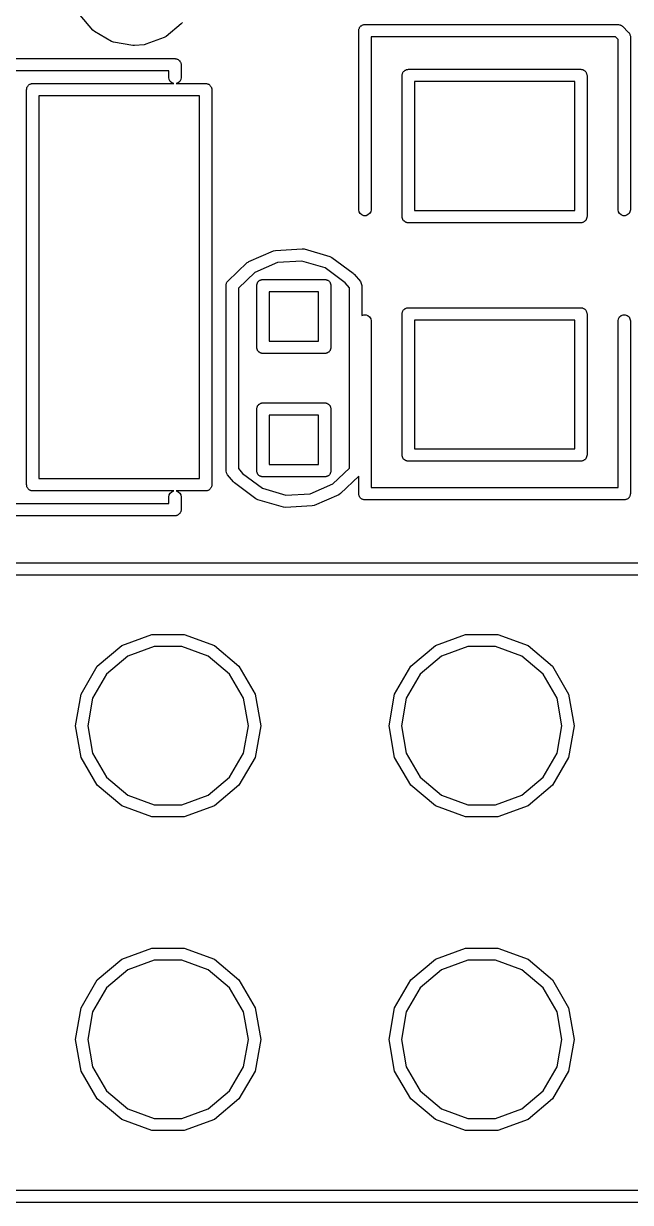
# Model space of a CAD drawing. Extents: x 105.1 to 166.9, y -128.1 to -71.6.
# Drawn here: x 128.35 to 133.26, y -128.13 to -118.58 of the extents above; entities that cross this region are included whole.
import ezdxf

# ---------------------------------------------------------------- set-up
doc = ezdxf.new("R2010")
doc.units = 0
doc.header["$MEASUREMENT"] = 0
doc.layers.add('BLACK', color=7, linetype='CONTINUOUS')

msp = doc.modelspace()

# ---------------------------------------------------------------- linework, layer by layer
at = {"layer": 'Black'}
for p, q in [((128.908, -118.636), (128.806, -118.515)), ((128.921, -118.648), (128.908, -118.636)), ((128.908, -118.636), (128.908, -118.636)), ((129.059, -118.727), (128.921, -118.648)), ((129.623, -118.586), (129.501, -118.688)), ((129.634, -118.573), (129.623, -118.586)), ((129.623, -118.586), (129.623, -118.586)), ((131.061, -118.64), (131.062, -118.636)), ((131.061, -120.09), (131.061, -118.64)), ((131.062, -118.632), (131.063, -118.627)), ((131.062, -118.636), (131.062, -118.632)), ((131.063, -118.627), (131.064, -118.623)), ((131.064, -118.623), (131.066, -118.619)), ((131.066, -118.619), (131.068, -118.615)), ((131.068, -118.615), (131.071, -118.612)), ((131.071, -118.612), (131.073, -118.608)), ((131.073, -118.608), (131.076, -118.605)), ((131.076, -118.605), (131.079, -118.602)), ((131.079, -118.602), (131.083, -118.6)), ((131.083, -118.6), (131.086, -118.597)), ((131.086, -118.597), (131.09, -118.595)), ((131.09, -118.595), (131.094, -118.593)), ((131.094, -118.593), (131.098, -118.592)), ((131.098, -118.592), (131.102, -118.591)), ((131.102, -118.591), (131.107, -118.591)), ((131.107, -118.591), (131.111, -118.59)), ((131.111, -118.59), (133.161, -118.59)), ((133.161, -118.59), (133.163, -118.591)), ((133.163, -118.591), (133.165, -118.59)), ((133.165, -118.59), (133.172, -118.592)), ((133.172, -118.592), (133.178, -118.593)), ((133.178, -118.593), (133.18, -118.594)), ((133.18, -118.594), (133.182, -118.595)), ((133.182, -118.595), (133.188, -118.599)), ((133.188, -118.599), (133.193, -118.602)), ((133.193, -118.602), (133.195, -118.604)), ((133.195, -118.604), (133.196, -118.605)), ((133.196, -118.605), (133.247, -118.655)), ((133.247, -118.655), (133.248, -118.656)), ((133.248, -118.656), (133.25, -118.658)), ((129.067, -118.73), (129.059, -118.727)), ((129.059, -118.727), (129.059, -118.727)), ((129.075, -118.733), (129.067, -118.73)), ((129.232, -118.761), (129.075, -118.733)), ((129.075, -118.733), (129.075, -118.733)), ((129.33, -118.752), (129.324, -118.754)), ((129.337, -118.751), (129.33, -118.752)), ((129.486, -118.697), (129.337, -118.751)), ((129.501, -118.688), (129.486, -118.697)), ((129.501, -118.688), (129.501, -118.688)), ((133.141, -118.69), (131.161, -118.69)), ((131.161, -118.69), (131.161, -120.09)), ((133.161, -118.711), (133.141, -118.69)), ((133.161, -120.09), (133.161, -118.711)), ((133.25, -118.658), (133.253, -118.663)), ((133.253, -118.663), (133.256, -118.669)), ((133.256, -118.669), (133.257, -118.671)), ((133.257, -118.671), (133.258, -118.673)), ((133.258, -118.673), (133.259, -118.679)), ((133.259, -118.679), (133.261, -118.685)), ((133.261, -118.685), (133.261, -118.688)), ((133.261, -118.688), (133.261, -118.69)), ((133.261, -118.69), (133.261, -120.09)), ((129.238, -118.761), (129.232, -118.761)), ((129.245, -118.761), (129.238, -118.761)), ((129.324, -118.754), (129.245, -118.761)), ((126.571, -118.867), (129.573, -118.867)), ((129.573, -118.867), (129.577, -118.868)), ((129.577, -118.868), (129.582, -118.868)), ((129.582, -118.868), (129.586, -118.869)), ((129.586, -118.869), (129.59, -118.87)), ((129.59, -118.87), (129.594, -118.872)), ((129.594, -118.872), (129.598, -118.874)), ((129.598, -118.874), (129.601, -118.877)), ((129.601, -118.877), (129.605, -118.879)), ((129.605, -118.879), (129.608, -118.882)), ((129.608, -118.882), (129.611, -118.885)), ((129.611, -118.885), (129.613, -118.889)), ((129.613, -118.889), (129.616, -118.892)), ((129.616, -118.892), (129.618, -118.896)), ((129.618, -118.896), (129.62, -118.9)), ((129.62, -118.9), (129.621, -118.904)), ((129.621, -118.904), (129.622, -118.908)), ((129.622, -118.908), (129.622, -118.913)), ((129.622, -118.913), (129.623, -118.917)), ((129.623, -118.917), (129.623, -119.019)), ((129.523, -118.967), (126.621, -118.967)), ((129.523, -119.019), (129.523, -118.967)), ((129.526, -119.036), (129.523, -119.019)), ((129.535, -119.051), (129.526, -119.036)), ((129.62, -119.036), (129.611, -119.051)), ((129.623, -119.019), (129.62, -119.036)), ((131.413, -118.995), (131.415, -118.991)), ((131.413, -118.999), (131.413, -118.995)), ((131.413, -119.003), (131.413, -118.999)), ((131.413, -120.146), (131.413, -119.003)), ((131.415, -118.991), (131.416, -118.986)), ((131.416, -118.986), (131.418, -118.983)), ((131.418, -118.983), (131.419, -118.978)), ((131.419, -118.978), (131.422, -118.975)), ((131.422, -118.975), (131.424, -118.971)), ((131.424, -118.971), (131.428, -118.968)), ((131.428, -118.968), (131.431, -118.965)), ((131.431, -118.965), (131.434, -118.963)), ((131.434, -118.963), (131.438, -118.96)), ((131.438, -118.96), (131.442, -118.959)), ((131.442, -118.959), (131.446, -118.956)), ((131.446, -118.956), (131.45, -118.956)), ((131.45, -118.956), (131.454, -118.954)), ((131.454, -118.954), (131.458, -118.954)), ((131.458, -118.954), (131.463, -118.953)), ((131.463, -118.953), (132.86, -118.953)), ((132.86, -118.953), (132.864, -118.954)), ((132.864, -118.954), (132.868, -118.954)), ((132.868, -118.954), (132.872, -118.956)), ((132.872, -118.956), (132.877, -118.956)), ((132.877, -118.956), (132.881, -118.959)), ((132.881, -118.959), (132.885, -118.96)), ((132.885, -118.96), (132.888, -118.963)), ((132.888, -118.963), (132.892, -118.965)), ((132.892, -118.965), (132.895, -118.968)), ((132.895, -118.968), (132.898, -118.971)), ((132.898, -118.971), (132.9, -118.975)), ((132.9, -118.975), (132.903, -118.978)), ((132.903, -118.978), (132.904, -118.983)), ((132.904, -118.983), (132.907, -118.986)), ((132.907, -118.986), (132.907, -118.991)), ((132.907, -118.991), (132.909, -118.995)), ((132.909, -118.995), (132.909, -118.999)), ((132.909, -118.999), (132.91, -119.003)), ((132.91, -119.003), (132.91, -120.146)), ((128.371, -119.118), (128.372, -119.113)), ((128.371, -122.318), (128.371, -119.118)), ((128.372, -119.109), (128.373, -119.105)), ((128.372, -119.113), (128.372, -119.109)), ((128.373, -119.105), (128.374, -119.101)), ((128.374, -119.101), (128.376, -119.097)), ((128.376, -119.097), (128.378, -119.093)), ((128.378, -119.093), (128.381, -119.089)), ((128.381, -119.089), (128.383, -119.086)), ((128.383, -119.086), (128.386, -119.083)), ((128.386, -119.083), (128.389, -119.079)), ((128.389, -119.079), (128.393, -119.077)), ((128.393, -119.077), (128.396, -119.074)), ((128.396, -119.074), (128.4, -119.073)), ((128.4, -119.073), (128.404, -119.071)), ((128.404, -119.071), (128.408, -119.07)), ((128.408, -119.07), (128.412, -119.068)), ((128.412, -119.068), (128.417, -119.068)), ((128.417, -119.068), (128.421, -119.068)), ((128.421, -119.068), (129.564, -119.068)), ((129.548, -119.062), (129.535, -119.051)), ((129.564, -119.068), (129.548, -119.062)), ((129.598, -119.062), (129.582, -119.068)), ((129.582, -119.068), (129.821, -119.068)), ((129.611, -119.051), (129.598, -119.062)), ((129.821, -119.068), (129.825, -119.068)), ((129.825, -119.068), (129.829, -119.068)), ((129.829, -119.068), (129.833, -119.07)), ((129.833, -119.07), (129.838, -119.071)), ((129.838, -119.071), (129.841, -119.073)), ((129.841, -119.073), (129.846, -119.074)), ((129.846, -119.074), (129.849, -119.077)), ((129.849, -119.077), (129.853, -119.079)), ((129.853, -119.079), (129.855, -119.083)), ((129.855, -119.083), (129.859, -119.086)), ((129.859, -119.086), (129.861, -119.089)), ((129.861, -119.089), (129.864, -119.093)), ((129.864, -119.093), (129.865, -119.097)), ((129.865, -119.097), (129.868, -119.101)), ((129.868, -119.101), (129.868, -119.105)), ((129.868, -119.105), (129.87, -119.109)), ((129.87, -119.109), (129.87, -119.113)), ((129.87, -119.113), (129.871, -119.118)), ((129.871, -119.118), (129.871, -122.318)), ((131.513, -119.053), (131.513, -120.096)), ((132.81, -119.053), (131.513, -119.053)), ((132.81, -120.096), (132.81, -119.053)), ((128.471, -119.168), (128.471, -122.268)), ((129.771, -119.168), (128.471, -119.168)), ((129.771, -122.268), (129.771, -119.168)), ((131.064, -120.107), (131.061, -120.09)), ((131.073, -120.122), (131.064, -120.107)), ((131.086, -120.133), (131.073, -120.122)), ((131.102, -120.139), (131.086, -120.133)), ((131.12, -120.139), (131.102, -120.139)), ((131.136, -120.133), (131.12, -120.139)), ((131.149, -120.122), (131.136, -120.133)), ((131.158, -120.107), (131.149, -120.122)), ((131.161, -120.09), (131.158, -120.107)), ((131.413, -120.151), (131.413, -120.146)), ((131.413, -120.155), (131.413, -120.151)), ((131.415, -120.159), (131.413, -120.155)), ((131.416, -120.164), (131.415, -120.159)), ((131.418, -120.167), (131.416, -120.164)), ((131.419, -120.171), (131.418, -120.167)), ((131.422, -120.175), (131.419, -120.171)), ((131.424, -120.179), (131.422, -120.175)), ((131.428, -120.181), (131.424, -120.179)), ((131.431, -120.185), (131.428, -120.181)), ((131.513, -120.096), (132.81, -120.096)), ((132.895, -120.181), (132.892, -120.185)), ((132.898, -120.179), (132.895, -120.181)), ((132.9, -120.175), (132.898, -120.179)), ((132.903, -120.171), (132.9, -120.175)), ((132.904, -120.167), (132.903, -120.171)), ((132.907, -120.164), (132.904, -120.167)), ((132.909, -120.155), (132.907, -120.159)), ((132.907, -120.159), (132.907, -120.164)), ((132.91, -120.146), (132.909, -120.151)), ((132.909, -120.151), (132.909, -120.155)), ((133.164, -120.107), (133.161, -120.09)), ((133.173, -120.122), (133.164, -120.107)), ((133.186, -120.133), (133.173, -120.122)), ((133.203, -120.139), (133.186, -120.133)), ((133.22, -120.139), (133.203, -120.139)), ((133.236, -120.133), (133.22, -120.139)), ((133.25, -120.122), (133.236, -120.133)), ((133.258, -120.107), (133.25, -120.122)), ((133.261, -120.09), (133.258, -120.107)), ((131.434, -120.187), (131.431, -120.185)), ((131.438, -120.19), (131.434, -120.187)), ((131.442, -120.191), (131.438, -120.19)), ((131.446, -120.193), (131.442, -120.191)), ((131.45, -120.194), (131.446, -120.193)), ((131.454, -120.196), (131.45, -120.194)), ((131.458, -120.196), (131.454, -120.196)), ((131.463, -120.196), (131.458, -120.196)), ((132.86, -120.196), (131.463, -120.196)), ((132.864, -120.196), (132.86, -120.196)), ((132.868, -120.196), (132.864, -120.196)), ((132.872, -120.194), (132.868, -120.196)), ((132.877, -120.193), (132.872, -120.194)), ((132.881, -120.191), (132.877, -120.193)), ((132.885, -120.19), (132.881, -120.191)), ((132.888, -120.187), (132.885, -120.19)), ((132.892, -120.185), (132.888, -120.187)), ((130.172, -120.51), (130.37, -120.424)), ((130.37, -120.424), (130.387, -120.42)), ((130.387, -120.42), (130.602, -120.406)), ((130.602, -120.406), (130.619, -120.408)), ((130.602, -120.406), (130.602, -120.406)), ((130.619, -120.408), (130.826, -120.469)), ((130.826, -120.469), (130.842, -120.477)), ((130.001, -120.668), (130.158, -120.519)), ((130.158, -120.519), (130.17, -120.511)), ((130.158, -120.519), (130.158, -120.519)), ((130.17, -120.511), (130.172, -120.51)), ((130.172, -120.51), (130.172, -120.51)), ((130.402, -120.519), (130.22, -120.598)), ((130.599, -120.506), (130.402, -120.519)), ((130.789, -120.562), (130.599, -120.506)), ((130.951, -120.682), (130.789, -120.562)), ((130.842, -120.477), (131.015, -120.605)), ((130.22, -120.598), (130.086, -120.726)), ((130.257, -120.664), (130.261, -120.661)), ((130.261, -120.661), (130.265, -120.66)), ((130.265, -120.66), (130.268, -120.658)), ((130.268, -120.658), (130.273, -120.657)), ((130.273, -120.657), (130.277, -120.655)), ((130.277, -120.655), (130.281, -120.655)), ((130.281, -120.655), (130.286, -120.655)), ((130.286, -120.655), (130.786, -120.655)), ((130.786, -120.655), (130.79, -120.655)), ((130.79, -120.655), (130.794, -120.655)), ((130.794, -120.655), (130.798, -120.657)), ((130.798, -120.657), (130.803, -120.658)), ((130.803, -120.658), (130.806, -120.66)), ((130.806, -120.66), (130.811, -120.661)), ((130.811, -120.661), (130.814, -120.664)), ((131.015, -120.605), (131.019, -120.609)), ((131.019, -120.609), (131.024, -120.613)), ((131.024, -120.613), (131.074, -120.672)), ((129.986, -120.699), (129.988, -120.693)), ((129.986, -120.702), (129.986, -120.699)), ((129.986, -120.704), (129.986, -120.702)), ((129.986, -122.205), (129.986, -120.704)), ((129.988, -120.693), (129.989, -120.687)), ((129.989, -120.687), (129.99, -120.685)), ((129.99, -120.685), (129.991, -120.682)), ((129.991, -120.682), (129.994, -120.677)), ((129.994, -120.677), (129.997, -120.672)), ((129.997, -120.672), (130, -120.67)), ((130, -120.67), (130.001, -120.668)), ((130.086, -120.726), (130.086, -122.186)), ((130.236, -120.696), (130.238, -120.692)), ((130.236, -120.7), (130.236, -120.696)), ((130.236, -120.705), (130.236, -120.7)), ((130.236, -121.205), (130.236, -120.705)), ((130.238, -120.692), (130.239, -120.688)), ((130.239, -120.688), (130.241, -120.684)), ((130.241, -120.684), (130.242, -120.68)), ((130.242, -120.68), (130.245, -120.676)), ((130.245, -120.676), (130.247, -120.672)), ((130.247, -120.672), (130.251, -120.67)), ((130.251, -120.67), (130.253, -120.666)), ((130.253, -120.666), (130.257, -120.664)), ((130.336, -120.755), (130.336, -121.155)), ((130.736, -120.755), (130.336, -120.755)), ((130.736, -121.155), (130.736, -120.755)), ((130.814, -120.664), (130.818, -120.666)), ((130.818, -120.666), (130.821, -120.67)), ((130.821, -120.67), (130.824, -120.672)), ((130.824, -120.672), (130.826, -120.676)), ((130.826, -120.676), (130.829, -120.68)), ((130.829, -120.68), (130.83, -120.684)), ((130.83, -120.684), (130.833, -120.688)), ((130.833, -120.688), (130.833, -120.692)), ((130.833, -120.692), (130.835, -120.696)), ((130.835, -120.696), (130.835, -120.7)), ((130.835, -120.7), (130.836, -120.705)), ((130.836, -120.705), (130.836, -121.205)), ((130.985, -120.723), (130.951, -120.682)), ((130.985, -122.183), (130.985, -120.723)), ((131.074, -120.672), (131.079, -120.681)), ((131.079, -120.681), (131.082, -120.687)), ((131.082, -120.687), (131.085, -120.704)), ((131.085, -120.704), (131.085, -120.947)), ((131.085, -120.947), (131.086, -120.947)), ((131.086, -120.947), (131.102, -120.941)), ((131.102, -120.941), (131.12, -120.941)), ((131.12, -120.941), (131.136, -120.947)), ((131.136, -120.947), (131.149, -120.958)), ((131.413, -120.925), (131.415, -120.921)), ((131.413, -120.929), (131.413, -120.925)), ((131.413, -120.934), (131.413, -120.929)), ((131.413, -122.077), (131.413, -120.934)), ((131.415, -120.921), (131.416, -120.917)), ((131.416, -120.917), (131.418, -120.913)), ((131.418, -120.913), (131.419, -120.909)), ((131.419, -120.909), (131.422, -120.905)), ((131.422, -120.905), (131.424, -120.902)), ((131.424, -120.902), (131.428, -120.899)), ((131.428, -120.899), (131.431, -120.896)), ((131.431, -120.896), (131.434, -120.893)), ((131.434, -120.893), (131.438, -120.891)), ((131.438, -120.891), (131.442, -120.889)), ((131.442, -120.889), (131.446, -120.887)), ((131.446, -120.887), (131.45, -120.886)), ((131.45, -120.886), (131.454, -120.885)), ((131.454, -120.885), (131.458, -120.885)), ((131.458, -120.885), (131.463, -120.884)), ((131.463, -120.884), (132.86, -120.884)), ((132.86, -120.884), (132.864, -120.885)), ((132.864, -120.885), (132.868, -120.885)), ((132.868, -120.885), (132.872, -120.886)), ((132.872, -120.886), (132.877, -120.887)), ((132.877, -120.887), (132.881, -120.889)), ((132.881, -120.889), (132.885, -120.891)), ((132.885, -120.891), (132.888, -120.893)), ((132.888, -120.893), (132.892, -120.896)), ((132.892, -120.896), (132.895, -120.899)), ((132.895, -120.899), (132.898, -120.902)), ((132.898, -120.902), (132.9, -120.905)), ((132.9, -120.905), (132.903, -120.909)), ((132.903, -120.909), (132.904, -120.913)), ((132.904, -120.913), (132.907, -120.917)), ((132.907, -120.917), (132.907, -120.921)), ((132.907, -120.921), (132.909, -120.925)), ((132.909, -120.925), (132.909, -120.929)), ((132.909, -120.929), (132.91, -120.934)), ((132.91, -120.934), (132.91, -122.077)), ((133.173, -120.958), (133.186, -120.947)), ((133.186, -120.947), (133.203, -120.941)), ((133.203, -120.941), (133.22, -120.941)), ((133.22, -120.941), (133.236, -120.947)), ((133.236, -120.947), (133.25, -120.958)), ((131.149, -120.958), (131.158, -120.973)), ((131.158, -120.973), (131.161, -120.99)), ((131.161, -120.99), (131.161, -122.34)), ((131.513, -120.984), (131.513, -122.027)), ((132.81, -120.984), (131.513, -120.984)), ((132.81, -122.027), (132.81, -120.984)), ((133.161, -120.99), (133.164, -120.973)), ((133.161, -122.34), (133.161, -120.99)), ((133.164, -120.973), (133.173, -120.958)), ((133.25, -120.958), (133.258, -120.973)), ((133.258, -120.973), (133.261, -120.99)), ((133.261, -120.99), (133.261, -122.39)), ((130.236, -121.209), (130.236, -121.205)), ((130.236, -121.213), (130.236, -121.209)), ((130.238, -121.217), (130.236, -121.213)), ((130.239, -121.222), (130.238, -121.217)), ((130.241, -121.226), (130.239, -121.222)), ((130.242, -121.23), (130.241, -121.226)), ((130.245, -121.233), (130.242, -121.23)), ((130.247, -121.237), (130.245, -121.233)), ((130.336, -121.155), (130.736, -121.155)), ((130.826, -121.233), (130.824, -121.237)), ((130.829, -121.23), (130.826, -121.233)), ((130.83, -121.226), (130.829, -121.23)), ((130.833, -121.222), (130.83, -121.226)), ((130.835, -121.213), (130.833, -121.217)), ((130.833, -121.217), (130.833, -121.222)), ((130.836, -121.205), (130.835, -121.209)), ((130.835, -121.209), (130.835, -121.213)), ((130.251, -121.24), (130.247, -121.237)), ((130.253, -121.243), (130.251, -121.24)), ((130.257, -121.245), (130.253, -121.243)), ((130.261, -121.248), (130.257, -121.245)), ((130.265, -121.249), (130.261, -121.248)), ((130.268, -121.252), (130.265, -121.249)), ((130.273, -121.252), (130.268, -121.252)), ((130.277, -121.254), (130.273, -121.252)), ((130.281, -121.254), (130.277, -121.254)), ((130.286, -121.255), (130.281, -121.254)), ((130.786, -121.255), (130.286, -121.255)), ((130.79, -121.254), (130.786, -121.255)), ((130.794, -121.254), (130.79, -121.254)), ((130.798, -121.252), (130.794, -121.254)), ((130.803, -121.252), (130.798, -121.252)), ((130.806, -121.249), (130.803, -121.252)), ((130.811, -121.248), (130.806, -121.249)), ((130.814, -121.245), (130.811, -121.248)), ((130.818, -121.243), (130.814, -121.245)), ((130.821, -121.24), (130.818, -121.243)), ((130.824, -121.237), (130.821, -121.24)), ((130.236, -121.696), (130.238, -121.692)), ((130.236, -121.7), (130.236, -121.696)), ((130.236, -121.704), (130.236, -121.7)), ((130.236, -122.204), (130.236, -121.704)), ((130.238, -121.692), (130.239, -121.687)), ((130.239, -121.687), (130.241, -121.683)), ((130.241, -121.683), (130.242, -121.679)), ((130.242, -121.679), (130.245, -121.676)), ((130.245, -121.676), (130.247, -121.672)), ((130.247, -121.672), (130.251, -121.669)), ((130.251, -121.669), (130.253, -121.666)), ((130.253, -121.666), (130.257, -121.664)), ((130.257, -121.664), (130.261, -121.661)), ((130.261, -121.661), (130.265, -121.66)), ((130.265, -121.66), (130.268, -121.657)), ((130.268, -121.657), (130.273, -121.657)), ((130.273, -121.657), (130.277, -121.655)), ((130.277, -121.655), (130.281, -121.655)), ((130.281, -121.655), (130.286, -121.654)), ((130.286, -121.654), (130.786, -121.654)), ((130.786, -121.654), (130.79, -121.655)), ((130.79, -121.655), (130.794, -121.655)), ((130.794, -121.655), (130.798, -121.657)), ((130.798, -121.657), (130.803, -121.657)), ((130.803, -121.657), (130.806, -121.66)), ((130.806, -121.66), (130.811, -121.661)), ((130.811, -121.661), (130.814, -121.664)), ((130.814, -121.664), (130.818, -121.666)), ((130.818, -121.666), (130.821, -121.669)), ((130.821, -121.669), (130.824, -121.672)), ((130.824, -121.672), (130.826, -121.676)), ((130.826, -121.676), (130.829, -121.679)), ((130.829, -121.679), (130.83, -121.683)), ((130.83, -121.683), (130.833, -121.687)), ((130.833, -121.687), (130.833, -121.692)), ((130.833, -121.692), (130.835, -121.696)), ((130.835, -121.696), (130.835, -121.7)), ((130.835, -121.7), (130.836, -121.704)), ((130.836, -121.704), (130.836, -122.204)), ((130.336, -121.754), (130.336, -122.154)), ((130.736, -121.754), (130.336, -121.754)), ((130.736, -122.154), (130.736, -121.754)), ((131.413, -122.081), (131.413, -122.077)), ((131.413, -122.085), (131.413, -122.081)), ((131.415, -122.09), (131.413, -122.085)), ((131.416, -122.094), (131.415, -122.09)), ((131.513, -122.027), (132.81, -122.027)), ((132.909, -122.085), (132.907, -122.09)), ((132.907, -122.09), (132.907, -122.094)), ((132.91, -122.077), (132.909, -122.081)), ((132.909, -122.081), (132.909, -122.085)), ((130.086, -122.186), (130.119, -122.226)), ((130.336, -122.154), (130.736, -122.154)), ((130.851, -122.311), (130.985, -122.183)), ((131.418, -122.098), (131.416, -122.094)), ((131.419, -122.102), (131.418, -122.098)), ((131.422, -122.105), (131.419, -122.102)), ((131.424, -122.109), (131.422, -122.105)), ((131.428, -122.112), (131.424, -122.109)), ((131.431, -122.115), (131.428, -122.112)), ((131.434, -122.117), (131.431, -122.115)), ((131.438, -122.12), (131.434, -122.117)), ((131.442, -122.122), (131.438, -122.12)), ((131.446, -122.124), (131.442, -122.122)), ((131.45, -122.125), (131.446, -122.124)), ((131.454, -122.126), (131.45, -122.125)), ((131.458, -122.126), (131.454, -122.126)), ((131.463, -122.127), (131.458, -122.126)), ((132.86, -122.127), (131.463, -122.127)), ((132.864, -122.126), (132.86, -122.127)), ((132.868, -122.126), (132.864, -122.126)), ((132.872, -122.125), (132.868, -122.126)), ((132.877, -122.124), (132.872, -122.125)), ((132.881, -122.122), (132.877, -122.124)), ((132.885, -122.12), (132.881, -122.122)), ((132.888, -122.117), (132.885, -122.12)), ((132.892, -122.115), (132.888, -122.117)), ((132.895, -122.112), (132.892, -122.115)), ((132.898, -122.109), (132.895, -122.112)), ((132.9, -122.105), (132.898, -122.109)), ((132.903, -122.102), (132.9, -122.105)), ((132.904, -122.098), (132.903, -122.102)), ((132.907, -122.094), (132.904, -122.098)), ((128.471, -122.268), (129.771, -122.268)), ((129.989, -122.222), (129.986, -122.205)), ((129.997, -122.237), (129.989, -122.222)), ((130.046, -122.295), (129.997, -122.237)), ((130.119, -122.226), (130.281, -122.346)), ((130.236, -122.209), (130.236, -122.204)), ((130.236, -122.213), (130.236, -122.209)), ((130.238, -122.217), (130.236, -122.213)), ((130.239, -122.221), (130.238, -122.217)), ((130.241, -122.225), (130.239, -122.221)), ((130.242, -122.229), (130.241, -122.225)), ((130.245, -122.233), (130.242, -122.229)), ((130.247, -122.237), (130.245, -122.233)), ((130.251, -122.239), (130.247, -122.237)), ((130.253, -122.243), (130.251, -122.239)), ((130.257, -122.245), (130.253, -122.243)), ((130.261, -122.248), (130.257, -122.245)), ((130.265, -122.249), (130.261, -122.248)), ((130.268, -122.251), (130.265, -122.249)), ((130.273, -122.252), (130.268, -122.251)), ((130.277, -122.254), (130.273, -122.252)), ((130.281, -122.254), (130.277, -122.254)), ((130.286, -122.254), (130.281, -122.254)), ((130.786, -122.254), (130.286, -122.254)), ((130.79, -122.254), (130.786, -122.254)), ((130.794, -122.254), (130.79, -122.254)), ((130.798, -122.252), (130.794, -122.254)), ((130.803, -122.251), (130.798, -122.252)), ((130.806, -122.249), (130.803, -122.251)), ((130.811, -122.248), (130.806, -122.249)), ((130.814, -122.245), (130.811, -122.248)), ((130.818, -122.243), (130.814, -122.245)), ((130.821, -122.239), (130.818, -122.243)), ((130.824, -122.237), (130.821, -122.239)), ((130.826, -122.233), (130.824, -122.237)), ((130.829, -122.229), (130.826, -122.233)), ((130.83, -122.225), (130.829, -122.229)), ((130.833, -122.221), (130.83, -122.225)), ((130.835, -122.213), (130.833, -122.217)), ((130.833, -122.217), (130.833, -122.221)), ((130.836, -122.204), (130.835, -122.209)), ((130.835, -122.209), (130.835, -122.213)), ((131.061, -122.249), (130.913, -122.389)), ((131.061, -122.39), (131.061, -122.249)), ((128.372, -122.322), (128.371, -122.318)), ((128.372, -122.327), (128.372, -122.322)), ((128.373, -122.331), (128.372, -122.327)), ((128.374, -122.335), (128.373, -122.331)), ((128.376, -122.339), (128.374, -122.335)), ((128.378, -122.343), (128.376, -122.339)), ((128.381, -122.346), (128.378, -122.343)), ((128.383, -122.35), (128.381, -122.346)), ((128.386, -122.353), (128.383, -122.35)), ((128.389, -122.356), (128.386, -122.353)), ((128.393, -122.359), (128.389, -122.356)), ((128.396, -122.361), (128.393, -122.359)), ((128.4, -122.363), (128.396, -122.361)), ((128.404, -122.365), (128.4, -122.363)), ((128.408, -122.366), (128.404, -122.365)), ((128.412, -122.367), (128.408, -122.366)), ((128.417, -122.367), (128.412, -122.367)), ((128.421, -122.368), (128.417, -122.367)), ((129.564, -122.368), (128.421, -122.368)), ((129.535, -122.385), (129.548, -122.374)), ((129.548, -122.374), (129.564, -122.368)), ((129.821, -122.368), (129.582, -122.368)), ((129.582, -122.368), (129.598, -122.374)), ((129.598, -122.374), (129.611, -122.385)), ((129.825, -122.367), (129.821, -122.368)), ((129.829, -122.367), (129.825, -122.367)), ((129.833, -122.366), (129.829, -122.367)), ((129.838, -122.365), (129.833, -122.366)), ((129.841, -122.363), (129.838, -122.365)), ((129.846, -122.361), (129.841, -122.363)), ((129.849, -122.359), (129.846, -122.361)), ((129.853, -122.356), (129.849, -122.359)), ((129.855, -122.353), (129.853, -122.356)), ((129.859, -122.35), (129.855, -122.353)), ((129.861, -122.346), (129.859, -122.35)), ((129.864, -122.343), (129.861, -122.346)), ((129.865, -122.339), (129.864, -122.343)), ((129.868, -122.335), (129.865, -122.339)), ((129.87, -122.327), (129.868, -122.331)), ((129.868, -122.331), (129.868, -122.335)), ((129.871, -122.318), (129.87, -122.322)), ((129.87, -122.322), (129.87, -122.327)), ((130.051, -122.298), (130.046, -122.295)), ((130.055, -122.303), (130.051, -122.298)), ((130.228, -122.431), (130.055, -122.303)), ((130.281, -122.346), (130.471, -122.402)), ((130.669, -122.39), (130.851, -122.311)), ((131.161, -122.34), (133.161, -122.34)), ((126.621, -122.469), (129.523, -122.469)), ((129.523, -122.417), (129.526, -122.4)), ((129.523, -122.469), (129.523, -122.417)), ((129.526, -122.4), (129.535, -122.385)), ((129.611, -122.385), (129.62, -122.4)), ((129.62, -122.4), (129.623, -122.417)), ((129.623, -122.417), (129.623, -122.519)), ((130.244, -122.439), (130.228, -122.431)), ((130.451, -122.5), (130.244, -122.439)), ((130.471, -122.402), (130.669, -122.39)), ((130.899, -122.399), (130.701, -122.485)), ((130.913, -122.389), (130.899, -122.399)), ((131.062, -122.395), (131.061, -122.39)), ((131.062, -122.399), (131.062, -122.395)), ((131.063, -122.403), (131.062, -122.399)), ((131.064, -122.407), (131.063, -122.403)), ((131.066, -122.411), (131.064, -122.407)), ((131.068, -122.415), (131.066, -122.411)), ((131.071, -122.419), (131.068, -122.415)), ((131.073, -122.422), (131.071, -122.419)), ((131.076, -122.425), (131.073, -122.422)), ((131.079, -122.429), (131.076, -122.425)), ((131.083, -122.431), (131.079, -122.429)), ((131.086, -122.434), (131.083, -122.431)), ((131.09, -122.435), (131.086, -122.434)), ((131.094, -122.437), (131.09, -122.435)), ((131.098, -122.438), (131.094, -122.437)), ((131.102, -122.439), (131.098, -122.438)), ((131.107, -122.439), (131.102, -122.439)), ((131.111, -122.44), (131.107, -122.439)), ((133.211, -122.44), (131.111, -122.44)), ((133.216, -122.439), (133.211, -122.44)), ((133.22, -122.439), (133.216, -122.439)), ((133.224, -122.438), (133.22, -122.439)), ((133.228, -122.437), (133.224, -122.438)), ((133.232, -122.435), (133.228, -122.437)), ((133.236, -122.434), (133.232, -122.435)), ((133.24, -122.431), (133.236, -122.434)), ((133.243, -122.429), (133.24, -122.431)), ((133.246, -122.425), (133.243, -122.429)), ((133.25, -122.422), (133.246, -122.425)), ((133.252, -122.419), (133.25, -122.422)), ((133.255, -122.415), (133.252, -122.419)), ((133.256, -122.411), (133.255, -122.415)), ((133.258, -122.407), (133.256, -122.411)), ((133.259, -122.403), (133.258, -122.407)), ((133.26, -122.399), (133.259, -122.403)), ((133.261, -122.39), (133.26, -122.395)), ((133.26, -122.395), (133.26, -122.399)), ((129.573, -122.569), (126.571, -122.569)), ((129.577, -122.568), (129.573, -122.569)), ((129.582, -122.568), (129.577, -122.568)), ((129.586, -122.567), (129.582, -122.568)), ((129.59, -122.566), (129.586, -122.567)), ((129.594, -122.564), (129.59, -122.566)), ((129.598, -122.562), (129.594, -122.564)), ((129.601, -122.559), (129.598, -122.562)), ((129.605, -122.557), (129.601, -122.559)), ((129.608, -122.554), (129.605, -122.557)), ((129.611, -122.551), (129.608, -122.554)), ((129.613, -122.547), (129.611, -122.551)), ((129.616, -122.544), (129.613, -122.547)), ((129.618, -122.54), (129.616, -122.544)), ((129.62, -122.536), (129.618, -122.54)), ((129.621, -122.532), (129.62, -122.536)), ((129.622, -122.527), (129.621, -122.532)), ((129.623, -122.519), (129.622, -122.523)), ((129.622, -122.523), (129.622, -122.527)), ((130.468, -122.502), (130.451, -122.5)), ((130.684, -122.489), (130.468, -122.502)), ((130.468, -122.502), (130.468, -122.502)), ((130.701, -122.485), (130.684, -122.489)), ((130.684, -122.489), (130.684, -122.489)), ((123.167, -122.949), (156.187, -122.949)), ((156.137, -123.049), (123.217, -123.049)), ((128.942, -123.787), (129.142, -123.619)), ((129.142, -123.619), (129.386, -123.53)), ((129.386, -123.53), (129.647, -123.53)), ((129.647, -123.53), (129.892, -123.619)), ((129.892, -123.619), (130.091, -123.787)), ((131.482, -123.787), (131.682, -123.619)), ((131.682, -123.619), (131.926, -123.53)), ((131.926, -123.53), (132.187, -123.53)), ((132.187, -123.53), (132.432, -123.619)), ((132.432, -123.619), (132.631, -123.787)), ((129.192, -123.706), (129.019, -123.851)), ((129.404, -123.628), (129.192, -123.706)), ((129.629, -123.628), (129.404, -123.628)), ((129.842, -123.706), (129.629, -123.628)), ((130.014, -123.851), (129.842, -123.706)), ((131.732, -123.706), (131.559, -123.851)), ((131.944, -123.628), (131.732, -123.706)), ((132.169, -123.628), (131.944, -123.628)), ((132.382, -123.706), (132.169, -123.628)), ((132.554, -123.851), (132.382, -123.706)), ((128.812, -124.012), (128.942, -123.787)), ((130.091, -123.787), (130.221, -124.012)), ((131.352, -124.012), (131.482, -123.787)), ((132.631, -123.787), (132.761, -124.012)), ((129.019, -123.851), (128.906, -124.046)), ((130.127, -124.046), (130.014, -123.851)), ((131.559, -123.851), (131.446, -124.046)), ((132.667, -124.046), (132.554, -123.851)), ((128.767, -124.269), (128.812, -124.012)), ((128.906, -124.046), (128.867, -124.269)), ((130.167, -124.269), (130.127, -124.046)), ((130.221, -124.012), (130.267, -124.269)), ((131.307, -124.269), (131.352, -124.012)), ((131.446, -124.046), (131.407, -124.269)), ((132.707, -124.269), (132.667, -124.046)), ((132.761, -124.012), (132.807, -124.269)), ((128.812, -124.525), (128.767, -124.269)), ((128.867, -124.269), (128.906, -124.491)), ((130.127, -124.491), (130.167, -124.269)), ((130.267, -124.269), (130.221, -124.525)), ((131.352, -124.525), (131.307, -124.269)), ((131.407, -124.269), (131.446, -124.491)), ((132.667, -124.491), (132.707, -124.269)), ((132.807, -124.269), (132.761, -124.525)), ((128.942, -124.751), (128.812, -124.525)), ((128.906, -124.491), (129.019, -124.686)), ((130.014, -124.686), (130.127, -124.491)), ((130.221, -124.525), (130.091, -124.751)), ((131.482, -124.751), (131.352, -124.525)), ((131.446, -124.491), (131.559, -124.686)), ((132.554, -124.686), (132.667, -124.491)), ((132.761, -124.525), (132.631, -124.751)), ((129.142, -124.918), (128.942, -124.751)), ((129.019, -124.686), (129.192, -124.832)), ((129.842, -124.832), (130.014, -124.686)), ((130.091, -124.751), (129.892, -124.918)), ((131.682, -124.918), (131.482, -124.751)), ((131.559, -124.686), (131.732, -124.832)), ((132.382, -124.832), (132.554, -124.686)), ((132.631, -124.751), (132.432, -124.918)), ((129.192, -124.832), (129.404, -124.909)), ((129.629, -124.909), (129.842, -124.832)), ((131.732, -124.832), (131.944, -124.909)), ((132.169, -124.909), (132.382, -124.832)), ((129.386, -125.007), (129.142, -124.918)), ((129.404, -124.909), (129.629, -124.909)), ((129.892, -124.918), (129.647, -125.007)), ((131.926, -125.007), (131.682, -124.918)), ((131.944, -124.909), (132.169, -124.909)), ((132.432, -124.918), (132.187, -125.007)), ((129.647, -125.007), (129.386, -125.007)), ((132.187, -125.007), (131.926, -125.007)), ((129.142, -126.159), (129.386, -126.07)), ((129.386, -126.07), (129.647, -126.07)), ((129.647, -126.07), (129.892, -126.159)), ((131.682, -126.159), (131.926, -126.07)), ((131.926, -126.07), (132.187, -126.07)), ((132.187, -126.07), (132.432, -126.159)), ((128.942, -126.327), (129.142, -126.159)), ((129.404, -126.168), (129.192, -126.246)), ((129.629, -126.168), (129.404, -126.168)), ((129.842, -126.246), (129.629, -126.168)), ((129.892, -126.159), (130.091, -126.327)), ((131.482, -126.327), (131.682, -126.159)), ((131.944, -126.168), (131.732, -126.246)), ((132.169, -126.168), (131.944, -126.168)), ((132.382, -126.246), (132.169, -126.168)), ((132.432, -126.159), (132.631, -126.327)), ((129.192, -126.246), (129.019, -126.391)), ((130.014, -126.391), (129.842, -126.246)), ((131.732, -126.246), (131.559, -126.391)), ((132.554, -126.391), (132.382, -126.246)), ((128.812, -126.552), (128.942, -126.327)), ((130.091, -126.327), (130.221, -126.552)), ((131.352, -126.552), (131.482, -126.327)), ((132.631, -126.327), (132.761, -126.552)), ((129.019, -126.391), (128.906, -126.586)), ((130.127, -126.586), (130.014, -126.391)), ((131.559, -126.391), (131.446, -126.586)), ((132.667, -126.586), (132.554, -126.391)), ((128.767, -126.809), (128.812, -126.552)), ((130.221, -126.552), (130.267, -126.809)), ((131.307, -126.809), (131.352, -126.552)), ((132.761, -126.552), (132.807, -126.809)), ((128.906, -126.586), (128.867, -126.809)), ((130.167, -126.809), (130.127, -126.586)), ((131.446, -126.586), (131.407, -126.809)), ((132.707, -126.809), (132.667, -126.586)), ((128.812, -127.065), (128.767, -126.809)), ((128.867, -126.809), (128.906, -127.031)), ((130.127, -127.031), (130.167, -126.809)), ((130.267, -126.809), (130.221, -127.065)), ((131.352, -127.065), (131.307, -126.809)), ((131.407, -126.809), (131.446, -127.031)), ((132.667, -127.031), (132.707, -126.809)), ((132.807, -126.809), (132.761, -127.065)), ((128.906, -127.031), (129.019, -127.226)), ((130.014, -127.226), (130.127, -127.031)), ((131.446, -127.031), (131.559, -127.226)), ((132.554, -127.226), (132.667, -127.031)), ((128.942, -127.291), (128.812, -127.065)), ((130.221, -127.065), (130.091, -127.291)), ((131.482, -127.291), (131.352, -127.065)), ((132.761, -127.065), (132.631, -127.291)), ((129.019, -127.226), (129.192, -127.372)), ((129.842, -127.372), (130.014, -127.226)), ((131.559, -127.226), (131.732, -127.372)), ((132.382, -127.372), (132.554, -127.226)), ((129.142, -127.458), (128.942, -127.291)), ((130.091, -127.291), (129.892, -127.458)), ((131.682, -127.458), (131.482, -127.291)), ((132.631, -127.291), (132.432, -127.458)), ((129.192, -127.372), (129.404, -127.449)), ((129.629, -127.449), (129.842, -127.372)), ((131.732, -127.372), (131.944, -127.449)), ((132.169, -127.449), (132.382, -127.372)), ((129.386, -127.547), (129.142, -127.458)), ((129.404, -127.449), (129.629, -127.449)), ((129.892, -127.458), (129.647, -127.547)), ((131.926, -127.547), (131.682, -127.458)), ((131.944, -127.449), (132.169, -127.449)), ((132.432, -127.458), (132.187, -127.547)), ((129.647, -127.547), (129.386, -127.547)), ((132.187, -127.547), (131.926, -127.547)), ((123.217, -128.029), (156.137, -128.029)), ((156.187, -128.129), (123.167, -128.129))]:
    msp.add_line(p, q, dxfattribs=at)

doc.saveas('drawing.dxf')
